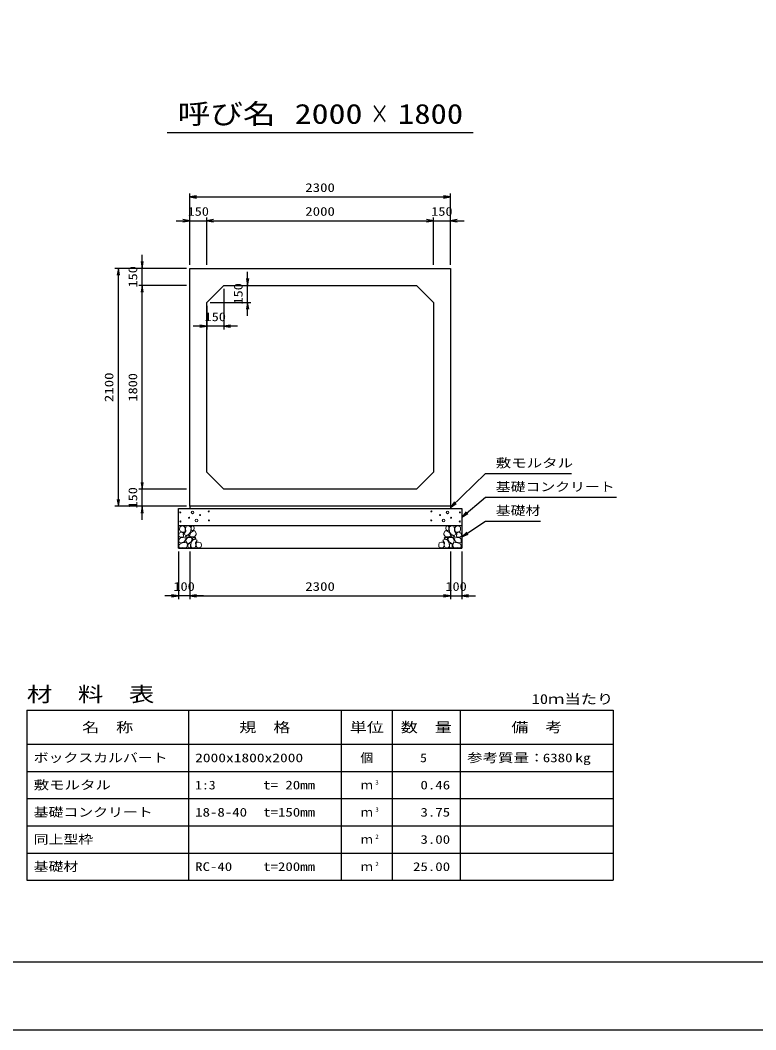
# Model space of a CAD drawing. Units: millimetres at full size. Extents: x 0 to 25230, y 0 to 17820.
# Drawn here: x 8469 to 14960, y 0 to 8910 of the extents above; entities that cross this region are included whole.
import ezdxf
from ezdxf.enums import TextEntityAlignment as Align

# ---------------------------------------------------------------- set-up
doc = ezdxf.new("R2010")
doc.units = ezdxf.units.MM
for name, color, linetype, lineweight in [('D-DCR-HCHn', 4, 'Continuous', 9), ('D-MTR-FRAM', 7, 'Continuous', 25), ('D-MTR-LINE', 7, 'Continuous', 25), ('D-STR-DIM', 7, 'Continuous', 25), ('D-STR-STRn', 1, 'Continuous', 25), ('D-STR-TXT', 7, 'Continuous', 25), ('D-TTL', 2, 'Continuous', 25), ('D-TTL-TXT', 7, 'Continuous', 25)]:
    doc.layers.add(name, color=color, linetype=linetype, lineweight=lineweight)
doc.layers.add('D-MTR', color=7, linetype='Continuous')
doc.layers.add('D-MTR-TXT', color=7, linetype='Continuous')
doc.styles.add('ＭＳ ゴシック', font='')
doc.styles.get('ＭＳ ゴシック').set_extended_font_data('MS Gothic')

# ---------------------------------------------------------------- blocks, each defined once
blk = doc.blocks.new('open_arrow')
at = {"color": 0, "linetype": 'Continuous', "lineweight": -2}
blk.add_lwpolyline([(7.5, 1.25), (0, 0), (7.5, -1.25)], dxfattribs=at)

msp = doc.modelspace()

# ---------------------------------------------------------------- linework, layer by layer
at = {"layer": 'D-DCR-HCHn'}
for points in [[(9872.281, 4383.808), (9865.346, 4363.005), (9874.592, 4349.136), (9897.707, 4346.824), (9913.488, 4353.599), (9906.952, 4369.939), (9911.575, 4379.185), (9902.33, 4388.431), (9888.461, 4393.053)], [(9916.198, 4441.594), (9895.395, 4446.217), (9876.904, 4436.971), (9874.592, 4416.168), (9879.215, 4399.988), (9902.33, 4393.053), (9918.51, 4393.053), (9925.444, 4404.611), (9925.444, 4430.037)], [(9934.69, 4443.906), (9927.756, 4423.102), (9930.067, 4399.988), (9913.887, 4374.562), (9934.69, 4363.005), (9957.805, 4374.562), (9971.673, 4393.053), (9976.296, 4423.102), (9971.673, 4439.283), (9957.805, 4446.217)], [(9973.985, 4388.431), (9962.427, 4360.693), (9971.673, 4349.136), (9999.411, 4349.136), (10010.968, 4353.759), (10022.525, 4369.939), (10022.525, 4383.808), (10010.968, 4402.299), (9997.099, 4404.611)], [(9978.608, 4439.283), (9978.608, 4411.545), (9990.165, 4404.611), (10001.722, 4411.545), (10004.034, 4427.725), (10001.722, 4441.594), (9985.542, 4446.217)], [(12256.015, 4388.431), (12267.573, 4360.693), (12258.327, 4349.136), (12230.589, 4349.136), (12219.032, 4353.759), (12207.475, 4369.939), (12207.475, 4383.808), (12219.032, 4402.299), (12232.901, 4404.611)], [(12251.392, 4439.283), (12251.392, 4411.545), (12239.835, 4404.611), (12228.278, 4411.545), (12225.966, 4427.725), (12228.278, 4441.594), (12244.458, 4446.217)], [(12295.31, 4443.906), (12302.244, 4423.102), (12299.933, 4399.988), (12316.113, 4374.562), (12295.31, 4363.005), (12272.195, 4374.562), (12258.327, 4393.053), (12253.704, 4423.102), (12258.327, 4439.283), (12272.195, 4446.217)], [(12313.802, 4441.594), (12334.605, 4446.217), (12353.096, 4436.971), (12355.408, 4416.168), (12350.785, 4399.988), (12327.67, 4393.053), (12311.49, 4393.053), (12304.556, 4404.611), (12304.556, 4430.037)], [(12357.719, 4383.808), (12364.654, 4363.005), (12355.408, 4349.136), (12332.293, 4346.824), (12316.512, 4353.599), (12323.048, 4369.939), (12318.425, 4379.185), (12327.67, 4388.431), (12341.539, 4393.053)], [(9916.155, 4307.009), (9933.277, 4332.692), (9931.137, 4339.112), (9907.594, 4345.533), (9886.192, 4343.393), (9871.21, 4330.551), (9869.07, 4315.57), (9871.21, 4300.588), (9888.332, 4296.308)], [(9924.716, 4253.503), (9939.698, 4259.924), (9943.978, 4281.326), (9935.417, 4296.308), (9920.435, 4300.588), (9901.173, 4298.448), (9879.771, 4289.887), (9869.07, 4277.045), (9869.07, 4262.064), (9875.49, 4253.503), (9901.173, 4255.643)], [(9939.313, 4363.005), (9927.756, 4353.759), (9932.379, 4346.824), (9948.559, 4346.824), (9955.493, 4349.136), (9960.116, 4358.382), (9953.182, 4365.316)], [(9976.082, 4307.009), (9986.783, 4332.692), (9978.222, 4343.393), (9952.539, 4343.393), (9941.838, 4339.112), (9931.137, 4324.131), (9931.137, 4311.289), (9941.838, 4294.167), (9954.679, 4292.027)], [(9971.801, 4259.924), (9971.801, 4285.606), (9961.1, 4292.027), (9950.399, 4285.606), (9948.259, 4270.625), (9950.399, 4257.783), (9965.381, 4253.503)], [(10012.466, 4255.643), (10018.886, 4274.905), (10016.746, 4296.308), (10031.728, 4319.85), (10012.466, 4330.551), (9991.063, 4319.85), (9978.222, 4302.728), (9973.941, 4274.905), (9978.222, 4259.924), (9991.063, 4253.503)], [(10008.185, 4330.551), (10018.886, 4339.112), (10014.606, 4345.533), (9999.624, 4345.533), (9993.204, 4343.393), (9988.923, 4334.832), (9995.344, 4328.411)], [(10029.588, 4257.783), (10048.85, 4253.503), (10065.972, 4262.064), (10068.112, 4281.326), (10063.831, 4296.308), (10042.429, 4302.728), (10027.447, 4302.728), (10021.027, 4292.027), (10021.027, 4268.484)], [(12200.412, 4257.783), (12181.15, 4253.503), (12164.028, 4262.064), (12161.888, 4281.326), (12166.169, 4296.308), (12187.571, 4302.728), (12202.553, 4302.728), (12208.973, 4292.027), (12208.973, 4268.484)], [(12217.534, 4255.643), (12211.114, 4274.905), (12213.254, 4296.308), (12198.272, 4319.85), (12217.534, 4330.551), (12238.937, 4319.85), (12251.778, 4302.728), (12256.059, 4274.905), (12251.778, 4259.924), (12238.937, 4253.503)], [(12221.815, 4330.551), (12211.114, 4339.112), (12215.394, 4345.533), (12230.376, 4345.533), (12236.796, 4343.393), (12241.077, 4334.832), (12234.656, 4328.411)], [(12253.918, 4307.009), (12243.217, 4332.692), (12251.778, 4343.393), (12277.461, 4343.393), (12288.162, 4339.112), (12298.863, 4324.131), (12298.863, 4311.289), (12288.162, 4294.167), (12275.321, 4292.027)], [(12258.199, 4259.924), (12258.199, 4285.606), (12268.9, 4292.027), (12279.601, 4285.606), (12281.741, 4270.625), (12279.601, 4257.783), (12264.619, 4253.503)], [(12290.687, 4363.005), (12302.244, 4353.759), (12297.621, 4346.824), (12281.441, 4346.824), (12274.507, 4349.136), (12269.884, 4358.382), (12276.818, 4365.316)], [(12305.284, 4253.503), (12290.302, 4259.924), (12286.022, 4281.326), (12294.583, 4296.308), (12309.565, 4300.588), (12328.827, 4298.448), (12350.229, 4289.887), (12360.93, 4277.045), (12360.93, 4262.064), (12354.51, 4253.503), (12328.827, 4255.643)], [(12313.845, 4307.009), (12296.723, 4332.692), (12298.863, 4339.112), (12322.406, 4345.533), (12343.808, 4343.393), (12358.79, 4330.551), (12360.93, 4315.57), (12358.79, 4300.588), (12341.668, 4296.308)]]:
    msp.add_lwpolyline(points, close=True, dxfattribs=at)
for centre, radius in [((9881.091, 4566.145), 4.5), ((9990.004, 4566.145), 11.25), ((10056.563, 4542.459), 4.5), ((10132.197, 4575.221), 4.5), ((12097.803, 4575.221), 4.5), ((12173.437, 4542.459), 4.5), ((12239.996, 4566.145), 11.25), ((12348.909, 4566.145), 4.5), ((9882.803, 4485.879), 4.5), ((9958.437, 4518.641), 4.5), ((10024.996, 4494.955), 11.25), ((10133.909, 4494.955), 4.5), ((12096.091, 4494.955), 4.5), ((12205.004, 4494.955), 11.25), ((12271.563, 4518.641), 4.5), ((12347.197, 4485.879), 4.5)]:
    msp.add_circle(centre, radius, dxfattribs=at)
at = {"layer": 'D-MTR-FRAM'}
for p, q in [((8527.5, 2820), (13702.5, 2820)), ((8527.5, 2820), (8527.5, 1320)), ((13702.5, 2820), (13702.5, 1320)), ((8527.5, 1320), (13702.5, 1320))]:
    msp.add_line(p, q, dxfattribs=at)
at = {"layer": 'D-MTR-LINE'}
for p, q in [((9952.5, 2820), (9952.5, 1320)), ((11302.5, 2820), (11302.5, 1320)), ((11752.5, 2820), (11752.5, 1320)), ((12352.5, 2820), (12352.5, 1320)), ((8527.5, 2520), (13702.5, 2520)), ((8527.5, 2280), (13702.5, 2280)), ((8527.5, 2040), (13702.5, 2040)), ((8527.5, 1800), (13702.5, 1800)), ((8527.5, 1560), (13702.5, 1560))]:
    msp.add_line(p, q, dxfattribs=at)
at = {"layer": 'D-STR-DIM'}
for p, q in [((9965, 6750), (9965, 7380)), ((9965, 7350), (12265, 7350)), ((12265, 6750), (12265, 7380)), ((9845, 7140), (10235, 7140)), ((9965, 6750), (9965, 7170)), ((10115, 6750), (10115, 7170)), ((10115, 6750), (10115, 7170)), ((10115, 7140), (12115, 7140)), ((11995, 7140), (12385, 7140)), ((12115, 6750), (12115, 7170)), ((12115, 6750), (12115, 7170)), ((12265, 6750), (12265, 7170)), ((9545, 6450), (9545, 6840)), ((9935, 6720), (9305, 6720)), ((9335, 4620), (9335, 6720)), ((9935, 6720), (9515, 6720)), ((10475, 6300), (10475, 6690)), ((9935, 6570), (9515, 6570)), ((9935, 6570), (9515, 6570)), ((9545, 4770), (9545, 6570)), ((10265, 6540), (10265, 6180)), ((10295, 6570), (10505, 6570)), ((10145, 6420), (10505, 6420)), ((10115, 6390), (10115, 6180)), ((10385, 6210), (9995, 6210)), ((9545, 4500), (9545, 4890)), ((9935, 4770), (9515, 4770)), ((9935, 4770), (9515, 4770)), ((9935, 4620), (9305, 4620)), ((9935, 4620), (9515, 4620)), ((9865, 4220), (9865, 3800)), ((9965, 4220), (9965, 3800)), ((9965, 4220), (9965, 3800)), ((12265, 4220), (12265, 3800)), ((12265, 4220), (12265, 3800)), ((12365, 4220), (12365, 3800)), ((10085, 3830), (9745, 3830)), ((9965, 3830), (12265, 3830)), ((12145, 3830), (12485, 3830))]:
    msp.add_line(p, q, dxfattribs=at)
at = {"layer": 'D-STR-STRn'}
for p, q in [((9965, 6720), (12265, 6720)), ((9965, 4620), (9965, 6720)), ((12265, 6720), (12265, 4620)), ((10265, 6570), (10115, 6420)), ((10265, 6570), (11965, 6570)), ((12115, 6420), (11965, 6570)), ((10115, 4920), (10115, 6420)), ((12115, 6420), (12115, 4920)), ((10115, 4920), (10265, 4770)), ((11965, 4770), (12115, 4920)), ((11965, 4770), (10265, 4770)), ((9865, 4250), (9865, 4600)), ((9865, 4600), (12365, 4600)), ((12265, 4620), (9965, 4620)), ((9965, 4620), (9965, 4600)), ((12265, 4620), (12265, 4600)), ((12365, 4600), (12365, 4250)), ((9865, 4450), (12365, 4450)), ((9865, 4250), (12365, 4250))]:
    msp.add_line(p, q, dxfattribs=at)
at = {"layer": 'D-STR-TXT'}
for points in [[(12265, 4610), (12575, 4910), (12635, 4910), (13334.975, 4910)], [(12365, 4525), (12575, 4700), (12635, 4700), (13730.457, 4700)], [(12365, 4350), (12575, 4490), (12635, 4490), (13059.416, 4490)]]:
    msp.add_lwpolyline(points, dxfattribs=at)
at = {"layer": 'D-TTL'}
for points in [[(0, 0), (25230, 0), (25230, 17820), (0, 17820)], [(600, 600), (24630, 600), (24630, 17220), (600, 17220)]]:
    msp.add_lwpolyline(points, close=True, dxfattribs=at)
at = {"layer": 'D-TTL-TXT'}
msp.add_line((9765, 7920), (12465, 7920), dxfattribs=at)

# ---------------------------------------------------------------- block references
at = {"layer": 'D-STR-DIM', "xscale": 8, "yscale": 8}
for p in [(9965, 7350), (10115, 7140), (10115, 7140), (12265, 7140), (10265, 6210), (9965, 3830), (9965, 3830), (12365, 3830)]:
    msp.add_blockref('open_arrow', p, dxfattribs=at)
for p, rotation in [((12265, 7350), 180), ((9965, 7140), 180), ((12115, 7140), 180), ((12115, 7140), 180), ((9545, 6720), 90), ((9335, 6720), 270), ((10475, 6570), 90), ((9545, 6570), 270), ((9545, 6570), 270), ((10475, 6420), 270), ((10115, 6210), 180), ((9545, 4770), 90), ((9545, 4770), 90), ((9335, 4620), 90), ((9545, 4620), 270), ((9865, 3830), 180), ((12265, 3830), 180), ((12265, 3830), 180)]:
    msp.add_blockref('open_arrow', p, dxfattribs=dict(at, rotation=rotation))
at = {"layer": 'D-STR-TXT', "xscale": 8, "yscale": 8}
for p, rotation in [((12265, 4610), 44.1), ((12365, 4525), 39.8), ((12365, 4350), 33.7)]:
    msp.add_blockref('open_arrow', p, dxfattribs=dict(at, rotation=rotation))

# ---------------------------------------------------------------- texts
at = {"layer": 'D-MTR', "style": 'ＭＳ ゴシック', "width": 1.25}
msp.add_text('材\u3000料\u3000表', height=132, dxfattribs=at).set_placement((8527.5, 2856), align=Align.BOTTOM_LEFT)
at = {"layer": 'D-MTR', "style": 'ＭＳ ゴシック', "width": 1.2}
msp.add_text('10ｍ当たり', height=87.98, dxfattribs=at).set_placement((13702.5, 2849), align=Align.BOTTOM_RIGHT)
at = {"layer": 'D-MTR-TXT', "style": 'ＭＳ ゴシック'}
for s, height, width, p in [('名\u3000称', 87.98, 1.25, (9240, 2670)), ('規\u3000格', 87.98, 1.25, (10627.5, 2670)), ('単位', 87.98, 1.25, (11527.5, 2670)), ('数\u3000量', 87.98, 1.25, (12052.5, 2670)), ('備\u3000考', 87.98, 1.25, (13027.5, 2670)), ('個', 76.98, 1.1, (11527.5, 2400))]:
    msp.add_text(s, height=height, dxfattribs=dict(at, width=width)).set_placement(p, align=Align.MIDDLE_CENTER)
for s, width, p in [('ボックスカルバート', 1.25, (8587.5, 2400)), ('2000x1800x2000', 1.3, (10012.5, 2400)), ('参考質量：    kg', 1.3, (12412.5, 2400)), ('敷モルタル', 1.3, (8587.5, 2160)), ('1:3', 1.15, (10012.5, 2160)), ('t= 20mm', 1.25, (10612.5, 2160)), ('基礎コンクリート', 1.25, (8587.5, 1920)), ('18-8-40', 1.25, (10012.5, 1920)), ('t=150mm', 1.25, (10612.5, 1920)), ('同上型枠', 1.25, (8587.5, 1680)), ('基礎材', 1.25, (8587.5, 1440)), ('RC-40', 1.25, (10012.5, 1440)), ('t=200mm', 1.25, (10612.5, 1440))]:
    msp.add_text(s, height=76.98, dxfattribs=dict(at, width=width)).set_placement(p, align=Align.MIDDLE_LEFT)
for s, width, p in [('5', 1.15, (12057.83, 2400)), ('6380', 1.25, (13342.5, 2400)), ('0.46', 1.25, (12262.5, 2160)), ('3.75', 1.25, (12262.5, 1920)), ('3.00', 1.25, (12262.5, 1680)), ('25.00', 1.25, (12262.5, 1440))]:
    msp.add_text(s, height=76.98, dxfattribs=dict(at, width=width)).set_placement(p, align=Align.MIDDLE_RIGHT)
for p in [(11527.5, 2160), (11527.5, 1920), (11527.5, 1680), (11527.5, 1440)]:
    msp.add_text('ｍ', height=76.98, dxfattribs=at).set_placement(p, align=Align.MIDDLE_CENTER)
at = {"layer": 'D-MTR-TXT', "style": 'ＭＳ ゴシック', "width": 1.15}
for s, p in [('3', (11602.5, 2153)), ('3', (11602.5, 1913)), ('2', (11602.5, 1673)), ('2', (11602.5, 1433))]:
    msp.add_text(s, height=38.49, dxfattribs=at).set_placement(p, align=Align.BOTTOM_LEFT)
at = {"layer": 'D-STR-DIM', "style": 'ＭＳ ゴシック'}
for s, width, p in [('2300', 1.25, (11115, 7432.5)), ('150', 1.2, (10040, 7222.5)), ('2000', 1.25, (11115, 7222.5)), ('150', 1.2, (12190, 7222.5)), ('150', 1.2, (10190, 6292.5)), ('100', 1.2, (9915, 3912.5)), ('2300', 1.25, (11115, 3912.5)), ('100', 1.2, (12315, 3912.5))]:
    msp.add_text(s, height=76.98, dxfattribs=dict(at, width=width)).set_placement(p, align=Align.MIDDLE_CENTER)
for s, width, p in [('150', 1.2, (9462.5, 6645)), ('150', 1.2, (10392.5, 6495)), ('2100', 1.25, (9252.5, 5670)), ('1800', 1.2, (9462.5, 5670)), ('150', 1.2, (9462.5, 4695))]:
    msp.add_text(s, height=76.98, rotation=90, dxfattribs=dict(at, width=width)).set_placement(p, align=Align.MIDDLE_CENTER)
at = {"layer": 'D-STR-TXT', "style": 'ＭＳ ゴシック'}
for s, width, p in [('敷モルタル', 1.3, (12665, 4940)), ('基礎コンクリート', 1.25, (12665, 4730)), ('基礎材', 1.25, (12665, 4520))]:
    msp.add_text(s, height=76.98, dxfattribs=dict(at, width=width)).set_placement(p, align=Align.BOTTOM_LEFT)
at = {"layer": 'D-TTL-TXT', "style": 'ＭＳ ゴシック'}
for s, width, p in [('呼び名', 1.2, (10290, 7942.5)), ('2000', 1.25, (11190, 7942.5)), ('×', 0.7, (11640, 7942.5)), ('1800', 1.2, (12090, 7942.5))]:
    msp.add_text(s, height=176, dxfattribs=dict(at, width=width)).set_placement(p, align=Align.BOTTOM_CENTER)

doc.saveas('drawing.dxf')
